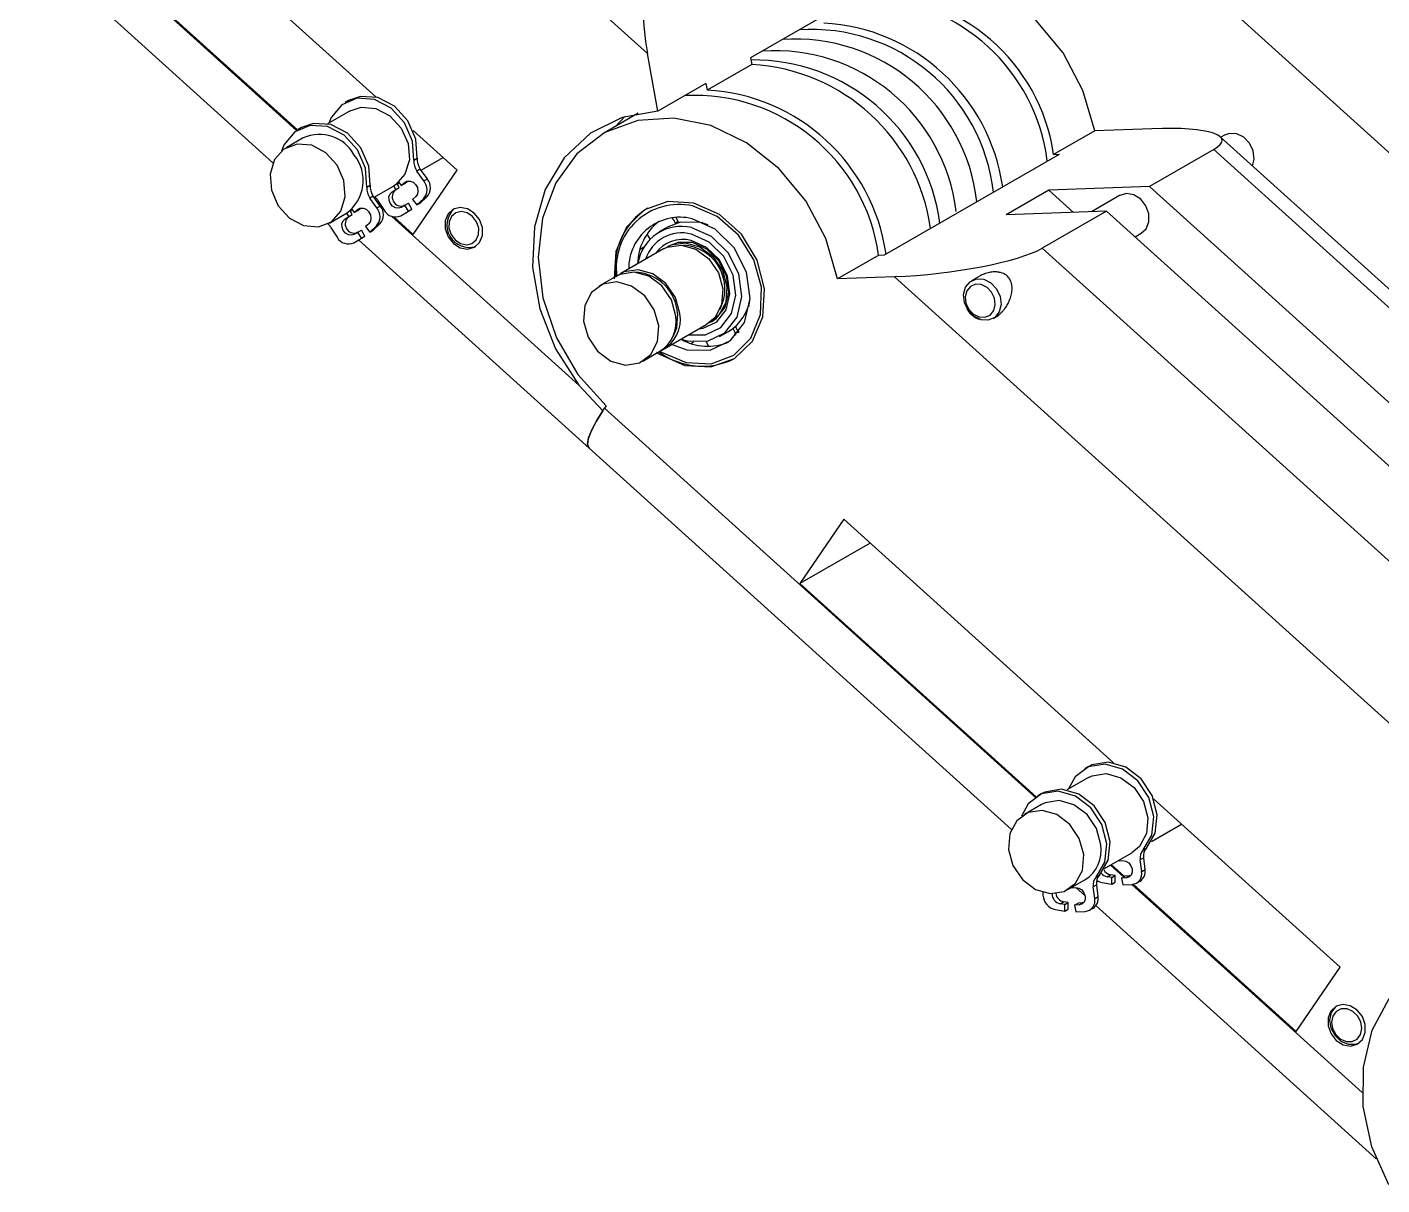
# Model space of a CAD drawing. Header units: inches. Extents: x 0 to 34.7, y 0 to 30.8.
# Drawn here: x 9.18 to 15.03, y 14.03 to 19.03 of the extents above; entities that cross this region are included whole.
import ezdxf

# ---------------------------------------------------------------- set-up
doc = ezdxf.new("R2010")
doc.units = ezdxf.units.IN
doc.header["$MEASUREMENT"] = 0

msp = doc.modelspace()

# ---------------------------------------------------------------- linework, layer by layer
at = {"color": 7, "linetype": 'Continuous', "lineweight": 25}
for p, q in [((11.8587, 18.9187), (10.2039, 20.4128)), ((9.2099, 19.3795), (10.2425, 18.4471)), ((10.6878, 18.7304), (9.9846, 19.3654)), ((16.8817, 16.8449), (14.1384, 19.3221)), ((9.7948, 19.0882), (10.3481, 18.5886)), ((12.6144, 19.0788), (12.3036, 18.9)), ((11.9039, 18.67), (11.8587, 18.9187)), ((12.3036, 18.9), (12.3088, 18.8712)), ((12.3088, 18.8712), (12.1163, 18.7605)), ((12.1111, 18.7893), (11.9039, 18.67)), ((12.1111, 18.7893), (12.1163, 18.7605)), ((10.5687, 18.7156), (10.5539, 18.7071)), ((10.6842, 18.7336), (10.6812, 18.7319)), ((10.5756, 18.6711), (10.4784, 18.6152)), ((11.8184, 18.6604), (11.6657, 18.5726)), ((10.3659, 18.5989), (10.3511, 18.5904)), ((11.7612, 18.6464), (11.7203, 18.604)), ((14.0358, 18.5941), (13.7891, 18.5849)), ((10.3728, 18.5545), (10.2988, 18.5119)), ((11.0377, 18.4145), (10.8472, 18.5864)), ((13.7891, 18.5849), (13.6115, 18.4827)), ((16.6166, 16.4954), (14.3309, 18.5593)), ((14.349, 18.566), (14.3334, 18.557)), ((12.8821, 18.0493), (13.637, 18.4837)), ((13.6115, 18.4827), (13.637, 18.4837)), ((14.3027, 18.5043), (14.0251, 18.3446)), ((16.5017, 16.5186), (14.3027, 18.5043)), ((10.8506, 18.4581), (10.8654, 18.4666)), ((10.8783, 18.4194), (10.8635, 18.4109)), ((10.9087, 18.377), (10.8783, 18.4194)), ((10.8817, 18.4146), (10.9769, 18.4694)), ((10.7871, 18.3605), (10.7804, 18.3563)), ((10.7804, 18.3563), (10.7873, 18.3603)), ((10.7853, 18.3627), (10.7964, 18.3487)), ((10.7964, 18.3487), (10.8102, 18.3613)), ((10.8113, 18.3573), (10.8227, 18.3678)), ((10.8478, 18.1373), (11.0377, 18.4145)), ((10.8938, 18.3684), (10.8635, 18.4109)), ((10.8938, 18.3684), (10.9087, 18.377)), ((10.6478, 18.3414), (10.6626, 18.3499)), ((10.6755, 18.3027), (10.6607, 18.2942)), ((10.7058, 18.2603), (10.6755, 18.3027)), ((10.6789, 18.2979), (10.7626, 18.3461)), ((10.7568, 18.3218), (10.7727, 18.3312)), ((10.7568, 18.3218), (10.7716, 18.3303)), ((10.7727, 18.3312), (10.7637, 18.3467)), ((10.7716, 18.3303), (10.7875, 18.3397)), ((10.7727, 18.3312), (10.7875, 18.3397)), ((10.7875, 18.3397), (10.7778, 18.3564)), ((10.7964, 18.3487), (10.8113, 18.3573)), ((10.8585, 18.3007), (10.8448, 18.288)), ((13.5913, 18.3286), (13.4062, 18.2221)), ((14.0251, 18.3446), (13.5913, 18.3286)), ((13.5913, 18.3286), (13.6972, 18.2329)), ((13.8957, 18.3052), (13.7751, 18.2358)), ((16.2241, 16.3589), (14.0251, 18.3446)), ((10.5776, 18.2396), (10.5843, 18.2438)), ((10.5776, 18.2396), (10.5844, 18.2436)), ((10.5825, 18.2461), (10.5936, 18.2321)), ((10.5936, 18.2321), (10.6074, 18.2447)), ((10.6084, 18.2406), (10.6199, 18.2511)), ((10.691, 18.2518), (10.6607, 18.2942)), ((10.691, 18.2518), (10.7058, 18.2603)), ((10.6943, 18.2856), (10.723, 18.2419)), ((10.6953, 18.2751), (10.7098, 18.2619)), ((10.8121, 18.2638), (10.7961, 18.2544)), ((10.8086, 18.2268), (10.842, 18.2464)), ((10.8121, 18.2638), (10.8269, 18.2723)), ((10.8272, 18.2379), (10.8121, 18.2638)), ((10.842, 18.2464), (10.8269, 18.2723)), ((10.8272, 18.2379), (10.842, 18.2464)), ((10.8448, 18.288), (10.8634, 18.2647)), ((10.8634, 18.2647), (10.8921, 18.2911)), ((10.8634, 18.2647), (10.8782, 18.2732)), ((10.8782, 18.2732), (10.907, 18.2996)), ((10.907, 18.2996), (10.8921, 18.2911)), ((10.4858, 18.1868), (10.5598, 18.2294)), ((10.554, 18.2051), (10.5699, 18.2145)), ((10.554, 18.2051), (10.5688, 18.2136)), ((10.5699, 18.2145), (10.5609, 18.23)), ((10.5688, 18.2136), (10.5847, 18.223)), ((10.5699, 18.2145), (10.5847, 18.223)), ((10.5847, 18.223), (10.575, 18.2397)), ((10.5936, 18.2321), (10.6084, 18.2406)), ((10.6557, 18.184), (10.642, 18.1714)), ((10.7636, 18.2133), (10.8478, 18.1373)), ((10.7938, 18.2183), (10.8272, 18.2379)), ((10.7938, 18.2183), (10.8086, 18.2268)), ((12.1213, 18.1786), (12.0881, 18.189)), ((12.0935, 18.1877), (12.096, 18.1908)), ((13.8401, 18.2382), (13.4062, 18.2221)), ((13.8401, 18.2382), (13.5625, 18.0785)), ((16.0391, 16.2525), (13.8401, 18.2382)), ((10.4915, 18.1689), (10.5202, 18.1252)), ((10.6093, 18.1471), (10.5933, 18.1377)), ((10.6058, 18.1101), (10.6392, 18.1297)), ((10.6093, 18.1471), (10.6241, 18.1556)), ((10.6244, 18.1212), (10.6093, 18.1471)), ((10.6392, 18.1297), (10.6241, 18.1556)), ((10.6244, 18.1212), (10.6392, 18.1297)), ((10.642, 18.1714), (10.6606, 18.148)), ((10.6606, 18.148), (10.6893, 18.1744)), ((10.6606, 18.148), (10.6754, 18.1565)), ((10.6754, 18.1565), (10.7041, 18.183)), ((10.7041, 18.183), (10.6893, 18.1744)), ((11.9483, 18.1706), (11.9098, 18.1484)), ((13.9627, 18.1274), (13.9892, 18.1426)), ((10.591, 18.1016), (10.6244, 18.1212)), ((10.591, 18.1016), (10.6058, 18.1101)), ((10.6118, 18.1136), (11.6068, 17.2152)), ((11.9285, 18.0748), (11.7435, 17.9683)), ((11.9532, 18.089), (11.9463, 18.085)), ((13.5625, 18.0785), (15.7615, 16.0928)), ((12.8565, 18.0484), (12.6789, 17.9462)), ((12.8565, 18.0484), (12.8821, 18.0493)), ((11.7257, 17.9581), (11.6517, 17.9155)), ((12.9255, 17.9553), (12.6789, 17.9462)), ((15.6689, 15.4781), (12.9255, 17.9553)), ((13.2896, 17.9565), (13.2573, 17.9379)), ((12.2987, 17.8274), (12.2934, 17.827)), ((13.3508, 17.7753), (13.3745, 17.789)), ((13.3611, 17.7816), (13.3716, 17.7881)), ((11.9305, 17.6433), (12.1155, 17.7498)), ((12.1333, 17.76), (12.1402, 17.764)), ((12.1698, 17.6966), (12.2083, 17.7188)), ((12.2376, 17.7134), (12.2541, 17.7151)), ((11.8387, 17.5905), (11.9127, 17.6331)), ((11.5626, 17.4868), (11.666, 17.3766)), ((11.6802, 17.3976), (11.6731, 17.3871)), ((11.6068, 17.2152), (13.4292, 15.5695)), ((12.7062, 16.9078), (12.5164, 16.6306)), ((13.8706, 15.8564), (12.7062, 16.9078)), ((12.8198, 16.8052), (12.5164, 16.6306)), ((12.5164, 16.6306), (13.5361, 15.7099)), ((13.7624, 15.7935), (13.6686, 15.7396)), ((13.7609, 15.8395), (13.7461, 15.831)), ((13.5596, 15.6769), (13.4856, 15.6343)), ((13.5581, 15.7228), (13.5433, 15.7143)), ((14.8479, 14.9739), (14.0434, 15.7003)), ((14.0333, 15.5168), (14.1636, 15.5918)), ((13.8305, 15.4001), (13.9494, 15.4685)), ((14.0001, 15.4463), (13.9853, 15.4378)), ((13.9915, 15.3876), (13.9853, 15.4378)), ((13.9976, 15.4805), (14.0124, 15.489)), ((14.0063, 15.3962), (14.0001, 15.4463)), ((13.8602, 15.4172), (13.9167, 15.3662)), ((13.8912, 15.435), (13.8913, 15.4341)), ((13.8913, 15.4341), (13.9105, 15.4347)), ((13.9915, 15.3876), (14.0063, 15.3962)), ((13.6726, 15.3092), (13.7466, 15.3518)), ((13.7973, 15.3296), (13.7825, 15.3211)), ((13.7887, 15.2709), (13.7825, 15.3211)), ((13.7948, 15.3638), (13.8096, 15.3723)), ((13.8035, 15.2795), (13.7973, 15.3296)), ((13.8217, 15.34), (13.8627, 15.3335)), ((13.8425, 15.3651), (13.8573, 15.3736)), ((13.8621, 15.362), (13.8425, 15.3651)), ((13.8769, 15.3705), (13.8573, 15.3736)), ((13.8621, 15.362), (13.8769, 15.3705)), ((13.8627, 15.3335), (13.8621, 15.362)), ((13.8627, 15.3335), (13.8775, 15.342)), ((13.8775, 15.342), (13.8769, 15.3705)), ((13.9048, 15.3593), (13.9196, 15.3678)), ((13.924, 15.36), (13.9048, 15.3593)), ((13.9048, 15.3593), (13.9099, 15.3306)), ((13.9099, 15.3306), (13.9501, 15.332)), ((13.9388, 15.3685), (13.9196, 15.3678)), ((13.924, 15.36), (13.9388, 15.3685)), ((13.9434, 15.369), (13.9388, 15.3685)), ((13.9542, 15.3323), (14.6581, 14.6967)), ((13.9697, 15.3375), (13.9845, 15.346)), ((13.5646, 15.2979), (13.5656, 15.2849)), ((13.6883, 15.3183), (13.6885, 15.3174)), ((13.6885, 15.3174), (13.7077, 15.3181)), ((13.7077, 15.3181), (13.7476, 15.282)), ((13.7887, 15.2709), (13.8035, 15.2795)), ((13.6189, 15.2233), (13.6599, 15.2168)), ((13.6397, 15.2484), (13.6545, 15.2569)), ((13.6593, 15.2453), (13.6397, 15.2484)), ((13.6741, 15.2538), (13.6545, 15.2569)), ((13.6593, 15.2453), (13.6741, 15.2538)), ((13.6599, 15.2168), (13.6593, 15.2453)), ((13.6599, 15.2168), (13.6747, 15.2254)), ((13.6747, 15.2254), (13.6741, 15.2538)), ((13.702, 15.2426), (13.7168, 15.2512)), ((13.7211, 15.2433), (13.702, 15.2426)), ((13.702, 15.2426), (13.7071, 15.2139)), ((13.7071, 15.2139), (13.7473, 15.2153)), ((13.736, 15.2518), (13.7168, 15.2512)), ((13.7211, 15.2433), (13.736, 15.2518)), ((13.7406, 15.2524), (13.736, 15.2518)), ((13.7669, 15.2208), (13.7817, 15.2293)), ((13.794, 15.2402), (15.0036, 14.1479)), ((14.6581, 14.6967), (14.8479, 14.9739))]:
    msp.add_line(p, q, dxfattribs=at)
at = {"color": 8, "linetype": 'Continuous', "lineweight": 25}
for p, q in [((9.1814, 19.6369), (10.3447, 18.5865)), ((10.8102, 18.3613), (10.8203, 18.3671)), ((10.6074, 18.2447), (10.6175, 18.2505)), ((10.7055, 18.2607), (10.718, 18.2494)), ((10.7556, 18.2155), (11.5626, 17.4868)), ((11.6731, 17.3871), (13.5328, 15.7077)), ((13.8568, 15.4152), (13.9132, 15.3642)), ((13.949, 15.3319), (14.9437, 14.4337))]:
    msp.add_line(p, q, dxfattribs=at)
at = {"color": 7, "linetype": 'Continuous', "lineweight": 25, "flags": 128}
for points in [[(13.7891, 18.5849), (13.7382, 18.7589), (13.6521, 18.921), (13.5358, 19.0615), (13.3964, 19.1721), (13.2423, 19.246), (13.0826, 19.2789), (12.9529, 19.2736)], [(10.8506, 18.4581), (10.8448, 18.5407), (10.8103, 18.6198), (10.7524, 18.6829), (10.6804, 18.7199), (10.6055, 18.7252), (10.5396, 18.6977), (10.4932, 18.642), (10.4832, 18.618)], [(10.8654, 18.4666), (10.8596, 18.5492), (10.8251, 18.6283), (10.7672, 18.6914), (10.6952, 18.7284), (10.6203, 18.7337), (10.5687, 18.7156)], [(10.5756, 18.6711), (10.6231, 18.6872), (10.6865, 18.6816), (10.7472, 18.6497), (10.7961, 18.5963), (10.8256, 18.5296), (10.8313, 18.4597), (10.8123, 18.3972), (10.7715, 18.3517), (10.7626, 18.3461)], [(11.9039, 18.67), (11.7498, 18.6427), (11.6123, 18.5742), (11.4994, 18.4683), (11.4174, 18.3311), (11.371, 18.1705), (11.363, 17.9957), (11.3938, 17.8167), (11.4616, 17.6438), (11.5626, 17.4868)], [(10.6478, 18.3414), (10.642, 18.424), (10.6075, 18.5031), (10.5496, 18.5662), (10.4776, 18.6032), (10.4027, 18.6085), (10.3368, 18.581), (10.2904, 18.5253), (10.2794, 18.4982)], [(10.6626, 18.3499), (10.6568, 18.4326), (10.6223, 18.5116), (10.5644, 18.5747), (10.4924, 18.6118), (10.4175, 18.617), (10.3659, 18.5989)], [(12.6789, 17.9462), (12.628, 18.1201), (12.5418, 18.2822), (12.4256, 18.4227), (12.2862, 18.5333), (12.132, 18.6072), (11.9724, 18.6401), (11.8167, 18.63), (11.6745, 18.5775), (11.5541, 18.4857), (11.4628, 18.3602), (11.4061, 18.2084), (11.3874, 18.0395), (11.4078, 17.8636), (11.4661, 17.6912), (11.5588, 17.5327), (11.6802, 17.3976)], [(14.4698, 18.4339), (14.4771, 18.4632), (14.4732, 18.4983), (14.4574, 18.5313), (14.4323, 18.5572), (14.4017, 18.572), (14.3701, 18.5736), (14.349, 18.566)], [(10.5193, 18.4371), (10.4704, 18.4904), (10.4097, 18.5223), (10.3463, 18.5279), (10.2899, 18.5063), (10.2491, 18.4608), (10.2301, 18.3983), (10.2358, 18.3284), (10.2653, 18.2616), (10.3141, 18.2083), (10.3749, 18.1764), (10.4383, 18.1708), (10.4946, 18.1924), (10.5354, 18.2379), (10.5544, 18.3004), (10.5488, 18.3703), (10.5193, 18.4371)], [(10.8102, 18.3613), (10.8211, 18.3674), (10.8341, 18.3679), (10.8471, 18.3628), (10.8582, 18.3529), (10.8656, 18.3396), (10.8683, 18.325), (10.8658, 18.3113), (10.8585, 18.3007)], [(10.7961, 18.2544), (10.784, 18.2508), (10.7708, 18.2528), (10.7584, 18.2602), (10.7488, 18.2719), (10.7434, 18.286), (10.743, 18.3004), (10.7477, 18.313), (10.7568, 18.3218)], [(13.9892, 18.1426), (14.0104, 18.1625), (14.0225, 18.1923), (14.0223, 18.2269), (14.01, 18.261), (13.9873, 18.2895), (13.9579, 18.308), (13.9261, 18.3137), (13.8967, 18.3058), (13.8957, 18.3052)], [(10.6074, 18.2447), (10.6183, 18.2507), (10.6313, 18.2512), (10.6443, 18.2461), (10.6553, 18.2362), (10.6628, 18.2229), (10.6655, 18.2083), (10.663, 18.1946), (10.6557, 18.184)], [(10.9981, 18.2259), (10.9861, 18.1961), (10.9863, 18.1615), (10.9986, 18.1273), (11.0212, 18.0988), (11.0507, 18.0803), (11.0825, 18.0746), (11.1118, 18.0826), (11.1342, 18.103), (11.1462, 18.1328), (11.1461, 18.1674), (11.1337, 18.2016), (11.1111, 18.2301), (11.0817, 18.2486), (11.0498, 18.2543), (11.0205, 18.2463), (10.9981, 18.2259)], [(11.8973, 17.63), (11.91, 17.6213), (12.0202, 17.5723), (12.1327, 17.5655), (12.234, 17.6018), (12.3119, 17.6768), (12.357, 17.7814), (12.3638, 17.903), (12.3315, 18.027), (12.2641, 18.1383), (12.1695, 18.2237), (12.0594, 18.2727), (11.9468, 18.2795), (11.8455, 18.2432), (11.7676, 18.1683), (11.7676, 18.1683)], [(11.912, 17.6346), (11.9198, 17.6295), (12.0262, 17.5842), (12.1343, 17.5797), (12.231, 17.6165), (12.3046, 17.6903), (12.3463, 17.7921), (12.351, 17.9096), (12.3182, 18.0286), (12.2517, 18.1349), (12.1598, 18.2156), (12.0533, 18.2609), (12.0533, 18.2609)], [(10.5933, 18.1377), (10.5812, 18.1341), (10.568, 18.1361), (10.5556, 18.1435), (10.546, 18.1552), (10.5406, 18.1693), (10.5402, 18.1837), (10.5449, 18.1963), (10.554, 18.2051)], [(11.1194, 18.1136), (11.1298, 18.1369), (11.1305, 18.1645), (11.1214, 18.192), (11.1039, 18.2153), (11.0806, 18.2309), (11.0552, 18.2364), (11.0314, 18.2309), (11.0129, 18.2153), (11.0026, 18.1919), (11.0019, 18.1644), (11.011, 18.1369), (11.0285, 18.1136), (11.0517, 18.098), (11.0772, 18.0925), (11.1009, 18.098), (11.1194, 18.1136)], [(12.0881, 18.189), (12.0007, 18.1905), (11.9483, 18.1706)], [(11.9647, 17.663), (12.0284, 17.6396), (12.1297, 17.6378), (12.2172, 17.6794), (12.2778, 17.758), (12.3021, 17.8616), (12.2864, 17.9746), (12.2333, 18.0795), (12.1506, 18.1606), (12.0511, 18.2055), (12.0511, 18.2055)], [(11.99, 18.1927), (11.9868, 18.1901), (11.98, 18.1843)], [(11.9807, 18.2115), (11.9819, 18.208), (11.993, 18.1887)], [(11.7676, 18.1683), (11.7225, 18.0637), (11.7153, 17.9464)], [(11.8566, 18.1386), (11.8693, 18.1187), (11.8703, 18.1176)], [(12.0043, 17.6858), (12.03, 17.6782), (12.1174, 17.6767), (12.193, 17.7126), (12.2453, 17.7804), (12.2663, 17.8699), (12.2528, 17.9674), (12.2068, 18.0581), (12.1355, 18.1281), (12.0495, 18.1668), (12.0495, 18.1668)], [(12.0371, 17.7046), (12.1086, 17.7046), (12.1756, 17.7364), (12.2219, 17.7966), (12.2406, 17.8759), (12.2286, 17.9623), (12.1879, 18.0427), (12.1246, 18.1048), (12.0484, 18.1391)], [(12.0371, 17.7046), (12.1086, 17.7046), (12.1756, 17.7364), (12.2219, 17.7966), (12.2406, 17.8759), (12.2286, 17.9623), (12.1879, 18.0427), (12.1246, 18.1048), (12.0484, 18.1391)], [(11.843, 18.0813), (11.842, 18.0809), (11.8267, 18.0729)], [(11.9285, 18.0748), (11.9431, 18.082), (12.0037, 18.0918), (12.0671, 18.0742), (12.1237, 18.032), (12.1647, 17.9716), (12.1841, 17.9022), (12.1787, 17.8342), (12.1495, 17.7782), (12.1155, 17.7498)], [(11.9399, 18.0811), (11.9609, 18.0922), (12.0215, 18.102), (12.0849, 18.0845), (12.1414, 18.0423), (12.1825, 17.9818), (12.2018, 17.9124), (12.1965, 17.8445), (12.1673, 17.7884), (12.1267, 17.7564)], [(12.0537, 18.1022), (11.9908, 18.1033), (11.9532, 18.089)], [(12.0807, 17.7298), (12.0998, 17.7325), (12.1582, 17.7602), (12.1986, 17.8127), (12.2148, 17.8819), (12.2044, 17.9572), (12.1689, 18.0273), (12.1137, 18.0814), (12.0473, 18.1114)], [(12.1402, 17.764), (12.1569, 17.7755), (12.1945, 17.8243), (12.2096, 17.8887), (12.1999, 17.9588), (12.1668, 18.024), (12.1155, 18.0744), (12.0537, 18.1022)], [(11.9813, 17.7855), (11.9619, 17.8549), (11.9209, 17.9154), (11.8643, 17.9576), (11.8009, 17.9751), (11.7403, 17.9653), (11.7257, 17.9581)], [(11.999, 17.7957), (11.9797, 17.8652), (11.9386, 17.9256), (11.8821, 17.9678), (11.8187, 17.9853), (11.7581, 17.9755), (11.7348, 17.9629)], [(11.9072, 17.7429), (11.8879, 17.8123), (11.8468, 17.8728), (11.7903, 17.915), (11.7269, 17.9325), (11.6663, 17.9227), (11.6177, 17.8871), (11.5885, 17.8311), (11.5831, 17.7632), (11.6025, 17.6937), (11.6435, 17.6333), (11.7001, 17.5911), (11.7635, 17.5735), (11.8241, 17.5833), (11.8727, 17.6189), (11.9019, 17.675), (11.9072, 17.7429)], [(13.2227, 17.8781), (13.2311, 17.9099), (13.2507, 17.9335), (13.2784, 17.9455), (13.3099, 17.9439), (13.3406, 17.929), (13.3657, 17.9031), (13.3814, 17.8702), (13.3853, 17.8351), (13.3769, 17.8033), (13.3573, 17.7797), (13.3297, 17.7677), (13.2981, 17.7693), (13.2674, 17.7842), (13.2423, 17.8101), (13.2266, 17.8431), (13.2227, 17.8781)], [(13.2297, 17.8685), (13.2328, 17.8404), (13.2454, 17.8141), (13.2655, 17.7933), (13.29, 17.7815), (13.3153, 17.7802), (13.3374, 17.7897), (13.3531, 17.8087), (13.3598, 17.8341), (13.3567, 17.8621), (13.3441, 17.8885), (13.324, 17.9092), (13.2995, 17.9211), (13.2742, 17.9224), (13.2521, 17.9128), (13.2365, 17.8939), (13.2297, 17.8685)], [(11.9886, 17.7963), (11.9836, 17.7328), (11.9695, 17.699)], [(12.2401, 17.701), (12.2364, 17.7169), (12.2283, 17.7322)], [(12.0463, 17.6674), (12.0463, 17.6675), (12.0586, 17.6735)], [(12.1115, 17.6755), (12.1129, 17.6714), (12.1216, 17.6553)], [(11.6068, 17.2152), (11.6058, 17.2161), (11.6001, 17.2326), (11.6044, 17.2592), (11.6183, 17.2947), (11.6415, 17.3379), (11.6731, 17.3871)], [(11.666, 17.3766), (11.6368, 17.3297), (11.6156, 17.2887), (11.6033, 17.2553), (11.6003, 17.2305), (11.6067, 17.2153), (11.6068, 17.2152)], [(13.9976, 15.4805), (14.0348, 15.5447), (14.0436, 15.6244), (14.0225, 15.7068), (13.975, 15.779), (13.9085, 15.8297), (13.8335, 15.8507), (13.7619, 15.8389), (13.7049, 15.7959), (13.6761, 15.7439)], [(14.0124, 15.489), (14.0496, 15.5532), (14.0584, 15.6329), (14.0373, 15.7153), (13.9898, 15.7876), (13.9233, 15.8382), (13.8483, 15.8593), (13.7767, 15.8474), (13.7609, 15.8395)], [(13.7624, 15.7935), (13.778, 15.8011), (13.8387, 15.8105), (13.9021, 15.7924), (13.9584, 15.7499), (13.9991, 15.6892), (14.0181, 15.6197), (14.0123, 15.5519), (13.9827, 15.4961), (13.9494, 15.4685)], [(13.7948, 15.3638), (13.832, 15.428), (13.8408, 15.5077), (13.8197, 15.5901), (13.7722, 15.6624), (13.7057, 15.713), (13.6307, 15.734), (13.5591, 15.7222), (13.5021, 15.6793), (13.4728, 15.6259)], [(13.8096, 15.3723), (13.8468, 15.4366), (13.8556, 15.5162), (13.8345, 15.5986), (13.787, 15.6709), (13.7205, 15.7215), (13.6455, 15.7426), (13.5739, 15.7307), (13.5581, 15.7228)], [(13.8153, 15.503), (13.7963, 15.5725), (13.7556, 15.6332), (13.6993, 15.6758), (13.6359, 15.6938), (13.5752, 15.6845), (13.5596, 15.6769)], [(13.7412, 15.4604), (13.7223, 15.5299), (13.6816, 15.5906), (13.6253, 15.6332), (13.5619, 15.6512), (13.5011, 15.6419), (13.4522, 15.6067), (13.4227, 15.5509), (13.4169, 15.4831), (13.4358, 15.4136), (13.4765, 15.3529), (13.5329, 15.3103), (13.5962, 15.2923), (13.657, 15.3016), (13.7059, 15.3368), (13.7355, 15.3926), (13.7412, 15.4604)], [(13.9105, 15.4347), (13.9237, 15.4323), (13.936, 15.4246), (13.9454, 15.4127), (13.9505, 15.3985), (13.9505, 15.3841), (13.9455, 15.3717), (13.9362, 15.3633), (13.924, 15.36)], [(13.7077, 15.3181), (13.7209, 15.3157), (13.7332, 15.3079), (13.7426, 15.296), (13.7477, 15.2818), (13.7477, 15.2674), (13.7427, 15.2551), (13.7334, 15.2466), (13.7211, 15.2433)], [(14.8084, 14.7853), (14.7963, 14.7555), (14.7965, 14.7209), (14.8088, 14.6868), (14.8315, 14.6583), (14.8609, 14.6397), (14.8927, 14.634), (14.9221, 14.642), (14.9444, 14.6624), (14.9565, 14.6922), (14.9563, 14.7268), (14.944, 14.761), (14.9213, 14.7895), (14.8919, 14.808), (14.8601, 14.8137), (14.8307, 14.8058), (14.8084, 14.7853)], [(14.9277, 14.6455), (14.915, 14.6411), (14.8836, 14.641), (14.8526, 14.6543), (14.8266, 14.679), (14.8096, 14.7114), (14.8041, 14.7465), (14.8111, 14.7789), (14.8294, 14.8038), (14.8344, 14.8076)], [(14.8999, 14.6534), (14.9214, 14.6642), (14.936, 14.6841), (14.9416, 14.7101), (14.9373, 14.7381), (14.9236, 14.764), (14.9028, 14.7838), (14.878, 14.7945), (14.8529, 14.7944), (14.8314, 14.7836), (14.8168, 14.7637), (14.8112, 14.7377), (14.8155, 14.7096), (14.8292, 14.6838), (14.85, 14.664), (14.8748, 14.6533), (14.8999, 14.6534)], [(15.0576, 14.0347), (14.985, 14.1997), (14.9479, 14.3727), (14.9484, 14.5435), (14.9866, 14.7022), (15.0602, 14.8396)]]:
    msp.add_lwpolyline(points, dxfattribs=at)
at = {"color": 7, "linetype": 'Continuous', "lineweight": 25}
for centre, radius, start, end in [((12.8101, 18.3658), 0.8099, 8.30059, 90.04901), ((12.7805, 18.3515), 0.81, 7.21644, 87.76425), ((12.5669, 18.2329), 0.7895, 6.29283, 93.89569), ((12.5744, 18.2258), 0.8255, 8.12641, 86.85428), ((12.4951, 18.1916), 0.7895, 6.29283, 93.89569), ((12.3166, 18.0798), 0.8112, 7.5689, 90.80156), ((12.4079, 18.1421), 0.7888, 6.90469, 93.90799), ((12.2635, 18.0469), 0.8255, 8.12641, 86.85428), ((12.0614, 17.9349), 0.8031, 8.12119, 92.93476), ((12.071, 17.9362), 0.8255, 8.12641, 86.85428), ((10.4433, 18.3999), 0.1699, 28.00718, 114.5092), ((10.458, 18.3704), 0.1739, 305.83464, 38.93172), ((10.919, 18.4514), 0.0687, 174.44703, 216.15625), ((10.9338, 18.46), 0.0687, 174.44703, 216.15625), ((10.8479, 18.3308), 0.0594, 318.14363, 39.3373), ((10.8627, 18.3393), 0.0594, 318.14363, 39.3373), ((10.7162, 18.3348), 0.0687, 174.44703, 216.15625), ((10.731, 18.3433), 0.0687, 174.44703, 216.15625), ((10.797, 18.2997), 0.0398, 129.73111, 286.53377), ((10.6349, 18.2467), 0.071, 33.1624, 48.32711), ((10.6451, 18.2141), 0.0594, 318.14363, 39.3373), ((10.6599, 18.2226), 0.0594, 318.14363, 39.3373), ((11.0894, 18.1778), 0.096, 132.84439, 286.98386), ((12.018, 17.9975), 0.2994, 121.93381, 188.57698), ((11.9959, 17.995), 0.272, 77.80707, 188.08942), ((10.5942, 18.183), 0.0398, 129.73111, 286.53377), ((10.7709, 18.2677), 0.0545, 208.32685, 294.78772), ((11.999, 17.9904), 0.2213, 76.37704, 180.61114), ((12.0507, 18.0073), 0.2345, 127.59193, 179.29159), ((11.9176, 18.1633), 0.0658, 18.65316, 44.91757), ((10.4323, 18.1303), 0.0707, 33.1267, 48.55821), ((10.5681, 18.151), 0.0545, 208.32685, 294.78772), ((12.0038, 17.984), 0.1885, 75.94563, 171.83414), ((12.0073, 17.9792), 0.1651, 75.56064, 162.20206), ((12.0107, 17.9741), 0.1421, 75.05437, 145.37923), ((12.0038, 17.9018), 0.1892, 332.90879, 86.91941), ((11.7984, 17.7839), 0.1906, 3.73279, 86.16458), ((12.1071, 17.8871), 0.1965, 301.02156, 353.40074), ((11.8314, 17.7613), 0.1518, 302.38176, 9.1757), ((11.8507, 17.7712), 0.1503, 298.05299, 9.35857), ((12.3007, 17.7616), 0.0658, 199.10679, 223.39004), ((12.1188, 17.8941), 0.2388, 241.05255, 292.17786), ((12.095, 17.8799), 0.3111, 232.65961, 296.48603), ((13.6656, 15.4798), 0.1514, 302.32453, 8.80683), ((14.037, 15.4459), 0.0524, 138.77415, 188.975), ((14.0518, 15.4545), 0.0524, 138.77415, 188.975), ((13.8505, 15.4058), 0.0415, 216.65285, 258.86085), ((13.8657, 15.4151), 0.0424, 206.97269, 258.54964), ((13.9465, 15.3778), 0.046, 274.51335, 12.27799), ((13.9578, 15.3874), 0.0493, 302.81396, 10.26195), ((13.8342, 15.3293), 0.0524, 138.77415, 188.975), ((13.849, 15.3378), 0.0524, 138.77415, 188.975), ((13.8314, 15.3967), 0.0575, 234.6195, 260.30953), ((13.6333, 15.2896), 0.0678, 183.9463, 257.78934), ((13.649, 15.2915), 0.0441, 179.40499, 257.76375), ((13.6638, 15.2999), 0.044, 189.51199, 257.75207), ((13.7437, 15.2612), 0.046, 274.51335, 12.27799), ((13.755, 15.2707), 0.0493, 302.81396, 10.26195)]:
    msp.add_arc(centre, radius, start, end, dxfattribs=at)
for centre, major_axis, ratio, start_param, end_param in [((12.0437, 19.0251), (-0.0615, 0.5187), 0.380703, 0.161421, 1.732217), ((13.8507, 18.4876), (0.4882, 0.0578), 0.186256, 5.872495, 7.443291), ((13.1106, 18.0618), (0.4882, 0.0578), 0.186256, 4.301699, 5.872495)]:
    msp.add_ellipse(centre, major_axis=major_axis, ratio=ratio, start_param=start_param, end_param=end_param, dxfattribs=at)
for points, knots in [([(13.3716, 17.7881), (13.3746, 17.7905), (13.3808, 17.7952), (13.3894, 17.8036), (13.3974, 17.8127), (13.4064, 17.8247), (13.4155, 17.8399), (13.4225, 17.8558), (13.427, 17.8695), (13.4298, 17.8808), (13.4317, 17.8924), (13.4324, 17.9046), (13.4317, 17.9175), (13.4291, 17.9296), (13.4249, 17.9404), (13.4194, 17.9496), (13.4121, 17.9578), (13.4037, 17.9643), (13.3945, 17.9691), (13.3838, 17.973), (13.3707, 17.9755), (13.3571, 17.976), (13.3448, 17.9751), (13.3303, 17.9728), (13.3125, 17.9675), (13.2976, 17.9616), (13.2906, 17.9569), (13.2898, 17.9563)], [0, 0, 0, 0, 0.035549, 0.071476, 0.108511, 0.145888, 0.207306, 0.269991, 0.306248, 0.342746, 0.38006, 0.417698, 0.460376, 0.503904, 0.537284, 0.571519, 0.604957, 0.63968, 0.66904, 0.69908, 0.74371, 0.789585, 0.822414, 0.855494, 0.923184, 0.99116, 1, 1, 1, 1]), ([(13.2352, 17.8223), (13.2369, 17.8186), (13.2405, 17.8104), (13.2489, 17.7989), (13.2593, 17.7883), (13.2714, 17.7797), (13.2822, 17.7741), (13.289, 17.7723), (13.2912, 17.7718)], [0, 0, 0, 0, 0.151181, 0.339435, 0.533241, 0.71998, 0.912134, 1, 1, 1, 1])]:
    msp.add_open_spline(points, degree=3, knots=knots, dxfattribs=at)

doc.saveas('drawing.dxf')
